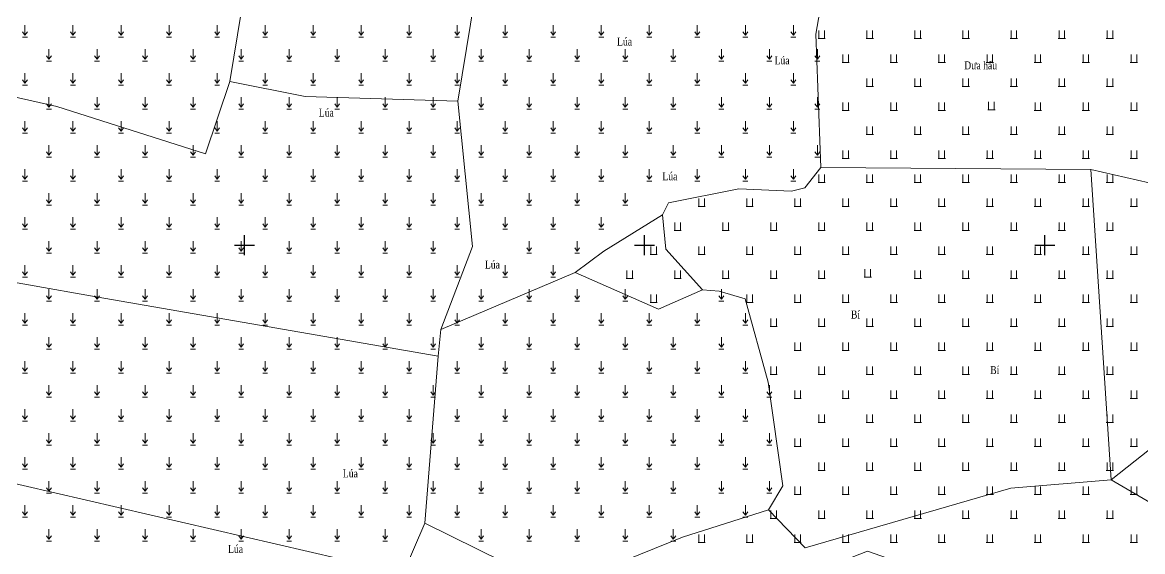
# Model space of a CAD drawing. Header units: metres. Extents: x 585499 to 586851, y 1565849 to 1566901.
# Drawn here: x 586122.3 to 586262.2, y 1566211.7 to 1566277.9 of the extents above; entities that cross this region are included whole.
import ezdxf

# ---------------------------------------------------------------- set-up
doc = ezdxf.new("R2010")
doc.units = ezdxf.units.M
for name, color, linetype, lineweight in [('duong bo', 97, 'Continuous', 0), ('text', 7, 'Continuous', 0), ('ThucVat', 90, 'Continuous', 0), ('thuy van', 111, 'Continuous', 0)]:
    doc.layers.add(name, color=color, linetype=linetype, lineweight=lineweight)
doc.layers.add('K_HUNG', color=7, linetype='Continuous')
doc.styles.add('ghi chu', font='times.ttf', dxfattribs={"height": 1})
doc.linetypes.add('B_DAP_CAO1', pattern='A,0.2,[130,ltypeshp.shx,S=0.75,R=0,X=0,Y=0.75],1.2,[130,ltypeshp.shx,S=0.25,R=0,X=0,Y=0.25],1', length=2.4)

# ---------------------------------------------------------------- blocks, each defined once
blk = doc.blocks.new('fdsa')
at = {"layer": 'ThucVat', "color": 8}
for p, q in [((586981.43, 1565459.99), (586981.43, 1565458.99)), ((586982.13, 1565459.99), (586982.13, 1565458.99))]:
    blk.add_line(p, q, dxfattribs=at)
blk.add_lwpolyline([(586981.33, 1565458.99), (586982.23, 1565458.99)], dxfattribs=at)
blk = doc.blocks.new('aa')
at = {"layer": 'ThucVat', "color": 8}
for p, q in [((586849.35, 1565409.62), (586849.35, 1565410.87)), ((586849.35, 1565409.62), (586849.05, 1565410.02)), ((586849.05, 1565409.37), (586849.65, 1565409.37)), ((586849.35, 1565409.62), (586849.65, 1565410.02))]:
    blk.add_line(p, q, dxfattribs=at)

msp = doc.modelspace()

# ---------------------------------------------------------------- linework, layer by layer
at = {"layer": 'duong bo', "color": 8, "elevation": 14.25}
for points in [[(586148.18, 1566270.49), (586155.51, 1566315.14)], [(586176.65, 1566268.02), (586181.44, 1566297.19), (586184.65, 1566305.25), (586190.09, 1566311.65)], [(586220.86, 1566307.01), (586222.5, 1566282.87), (586221.4, 1566276.39), (586222.01, 1566259.71), (586220.03, 1566257.18), (586218.33, 1566256.78), (586211.76, 1566257.04), (586202.96, 1566255.29), (586202.24, 1566253.79)], [(586178.49, 1566249.83), (586176.65, 1566268.02), (586157.6, 1566268.61), (586148.18, 1566270.49), (586145.13, 1566261.43), (586126.57, 1566267.35), (586111.24, 1566270.81)], [(586215.47, 1566216.92), (586220.05, 1566212.17), (586245.73, 1566219.62), (586258.3, 1566220.67), (586255.75, 1566259.47), (586222.01, 1566259.71)], [(586255.75, 1566259.47), (586286.34, 1566252.48)], [(586178.49, 1566249.83), (586174.55, 1566239.45)], [(586100.54, 1566235.03), (586106.06, 1566248.05), (586131.47, 1566243.57), (586174.22, 1566236.13)], [(586191.33, 1566246.61), (586174.55, 1566239.45), (586174.22, 1566236.13), (586172.53, 1566215.26)], [(586207.24, 1566244.43), (586209.29, 1566244.28), (586212.54, 1566243.32), (586215.43, 1566232.9), (586217.28, 1566219.94), (586215.47, 1566216.92), (586204.73, 1566213.5), (586189, 1566207.12), (586172.53, 1566215.26), (586169.82, 1566208.97), (586160.7, 1566174.84), (586170.62, 1566170.93)], [(586258.3, 1566220.67), (586265.05, 1566226.07), (586278, 1566229.79), (586300.38, 1566227.2), (586322.04, 1566223.78), (586323.15, 1566223.45), (586321.38, 1566210.88), (586314.83, 1566205.64), (586295.96, 1566199.1), (586282.81, 1566208.34), (586269, 1566214.42), (586258.3, 1566220.67)], [(586098.56, 1566225.48), (586169.82, 1566208.97)]]:
    msp.add_lwpolyline(points, dxfattribs=at)
at = {"layer": 'duong bo', "color": 8, "linetype": 'B_DAP_CAO1', "elevation": 14.25}
msp.add_lwpolyline([(586202.24, 1566253.79), (586202.64, 1566249.52), (586207.24, 1566244.43), (586201.74, 1566242.02), (586191.33, 1566246.61), (586194.92, 1566249.26)], close=True, dxfattribs=at)
at = {"layer": 'K_HUNG', "color": 8}
for p, q in [((586150, 1566248.75), (586150, 1566251.25)), ((586200, 1566248.75), (586200, 1566251.25)), ((586250, 1566248.75), (586250, 1566251.25)), ((586148.75, 1566250), (586151.25, 1566250)), ((586198.75, 1566250), (586201.25, 1566250)), ((586248.75, 1566250), (586251.25, 1566250))]:
    msp.add_line(p, q, dxfattribs=at)
at = {"layer": 'thuy van', "color": 8, "elevation": 14.25}
msp.add_lwpolyline([(586108.81, 1566023.74), (586114.79, 1566036.64), (586117.3, 1566046.65), (586126.35, 1566066.77), (586134.24, 1566084.77), (586141.48, 1566101.89), (586142.64, 1566104), (586143.06, 1566109.37), (586149.02, 1566121.61), (586159.92, 1566147.95), (586165.05, 1566161.68), (586171.4, 1566172.23), (586177.26, 1566179.19), (586195.48, 1566192.75), (586195.7, 1566192.85), (586213.47, 1566206.26), (586221.88, 1566209.43), (586227.84, 1566211.77), (586236.77, 1566208.65), (586246.57, 1566200.41), (586279.51, 1566186.23)], dxfattribs=at)

# ---------------------------------------------------------------- block references
at = {"layer": 'ThucVat', "color": 8}
for name, p in [('aa', (-726.77, 866.65)), ('aa', (-720.77, 866.65)), ('aa', (-714.77, 866.65)), ('aa', (-708.77, 866.65)), ('aa', (-702.77, 866.65)), ('aa', (-696.77, 866.65)), ('aa', (-690.77, 866.65)), ('aa', (-684.77, 866.65)), ('aa', (-678.77, 866.65)), ('aa', (-672.77, 866.65)), ('aa', (-666.77, 866.65)), ('aa', (-660.77, 866.65)), ('aa', (-654.77, 866.65)), ('aa', (-654.77, 866.65)), ('aa', (-648.77, 866.65)), ('aa', (-642.77, 866.65)), ('aa', (-636.77, 866.65)), ('aa', (-630.77, 866.65)), ('fdsa', (-759.66, 816.87)), ('fdsa', (-753.66, 816.87)), ('fdsa', (-747.66, 816.87)), ('fdsa', (-747.66, 816.87)), ('fdsa', (-741.66, 816.87)), ('fdsa', (-735.66, 816.87)), ('fdsa', (-729.66, 816.87)), ('fdsa', (-723.66, 816.87)), ('aa', (-723.77, 863.65)), ('aa', (-717.77, 863.65)), ('aa', (-711.77, 863.65)), ('aa', (-705.77, 863.65)), ('aa', (-699.77, 863.65)), ('aa', (-693.77, 863.65)), ('aa', (-687.77, 863.65)), ('aa', (-681.77, 863.65)), ('aa', (-675.77, 863.65)), ('aa', (-669.77, 863.65)), ('aa', (-663.77, 863.65)), ('aa', (-657.77, 863.65)), ('aa', (-657.77, 863.65)), ('aa', (-651.77, 863.65)), ('aa', (-645.77, 863.65)), ('aa', (-639.77, 863.65)), ('aa', (-633.77, 863.65)), ('aa', (-627.77, 863.65)), ('fdsa', (-756.66, 813.87)), ('fdsa', (-750.66, 813.87)), ('fdsa', (-750.66, 813.87)), ('fdsa', (-744.66, 813.87)), ('fdsa', (-738.66, 813.87)), ('fdsa', (-732.66, 813.87)), ('fdsa', (-726.66, 813.87)), ('fdsa', (-720.66, 813.87)), ('aa', (-726.77, 860.65)), ('aa', (-720.77, 860.65)), ('aa', (-714.77, 860.65)), ('aa', (-708.77, 860.65)), ('aa', (-702.77, 860.65)), ('aa', (-696.77, 860.65)), ('aa', (-690.77, 860.65)), ('aa', (-684.77, 860.65)), ('aa', (-678.77, 860.65)), ('aa', (-672.77, 860.65)), ('aa', (-666.77, 860.65)), ('aa', (-660.77, 860.65)), ('aa', (-654.77, 860.65)), ('aa', (-654.77, 860.65)), ('aa', (-648.77, 860.65)), ('aa', (-642.77, 860.65)), ('aa', (-636.77, 860.65)), ('aa', (-630.77, 860.65)), ('fdsa', (-753.66, 810.87)), ('fdsa', (-747.66, 810.87)), ('fdsa', (-747.66, 810.87)), ('fdsa', (-741.66, 810.87)), ('fdsa', (-735.66, 810.87)), ('fdsa', (-729.66, 810.87)), ('fdsa', (-723.66, 810.87)), ('aa', (-723.77, 857.65)), ('aa', (-717.77, 857.65)), ('aa', (-711.77, 857.65)), ('aa', (-705.77, 857.65)), ('aa', (-699.77, 857.65)), ('aa', (-693.77, 857.65)), ('aa', (-687.77, 857.65)), ('aa', (-681.77, 857.65)), ('aa', (-675.77, 857.65)), ('aa', (-669.77, 857.65)), ('aa', (-663.77, 857.65)), ('aa', (-657.77, 857.65)), ('aa', (-657.77, 857.65)), ('aa', (-651.77, 857.65)), ('aa', (-645.77, 857.65)), ('aa', (-639.77, 857.65)), ('aa', (-633.77, 857.65)), ('aa', (-627.77, 857.65)), ('fdsa', (-756.66, 807.87)), ('fdsa', (-750.66, 807.87)), ('fdsa', (-750.66, 807.87)), ('fdsa', (-744.66, 807.87)), ('fdsa', (-738.46, 807.92)), ('fdsa', (-732.66, 807.87)), ('fdsa', (-726.66, 807.87)), ('fdsa', (-720.66, 807.87)), ('aa', (-726.77, 854.65)), ('aa', (-720.77, 854.65)), ('aa', (-714.77, 854.65)), ('aa', (-708.77, 854.65)), ('aa', (-702.77, 854.65)), ('aa', (-696.77, 854.65)), ('aa', (-690.77, 854.65)), ('aa', (-684.77, 854.65)), ('aa', (-678.77, 854.65)), ('aa', (-672.77, 854.65)), ('aa', (-666.77, 854.65)), ('aa', (-660.77, 854.65)), ('aa', (-654.77, 854.65)), ('aa', (-654.77, 854.65)), ('aa', (-648.77, 854.65)), ('aa', (-642.77, 854.65)), ('aa', (-636.77, 854.65)), ('aa', (-630.77, 854.65)), ('fdsa', (-753.66, 804.87)), ('fdsa', (-747.66, 804.87)), ('fdsa', (-747.66, 804.87)), ('fdsa', (-741.66, 804.87)), ('fdsa', (-735.66, 804.87)), ('fdsa', (-729.66, 804.87)), ('fdsa', (-723.66, 804.87)), ('aa', (-723.77, 851.65)), ('aa', (-717.77, 851.65)), ('aa', (-711.77, 851.65)), ('aa', (-705.77, 851.65)), ('aa', (-699.77, 851.65)), ('aa', (-693.77, 851.65)), ('aa', (-687.77, 851.65)), ('aa', (-681.77, 851.65)), ('aa', (-675.77, 851.65)), ('aa', (-669.77, 851.65)), ('aa', (-663.77, 851.65)), ('aa', (-657.77, 851.65)), ('aa', (-657.77, 851.65)), ('aa', (-651.77, 851.65)), ('aa', (-645.77, 851.65)), ('aa', (-639.77, 851.65)), ('aa', (-633.77, 851.65)), ('aa', (-627.77, 851.65)), ('fdsa', (-756.66, 801.87)), ('fdsa', (-750.66, 801.87)), ('fdsa', (-750.66, 801.87)), ('fdsa', (-744.66, 801.87)), ('fdsa', (-738.66, 801.87)), ('fdsa', (-732.66, 801.87)), ('fdsa', (-726.66, 801.87)), ('fdsa', (-720.66, 801.87)), ('aa', (-726.77, 848.65)), ('aa', (-720.77, 848.65)), ('aa', (-714.77, 848.65)), ('aa', (-708.77, 848.65)), ('aa', (-702.77, 848.65)), ('aa', (-696.77, 848.65)), ('aa', (-690.77, 848.65)), ('aa', (-684.77, 848.65)), ('aa', (-678.77, 848.65)), ('aa', (-672.77, 848.65)), ('aa', (-666.77, 848.65)), ('aa', (-660.77, 848.65)), ('aa', (-654.77, 848.65)), ('aa', (-654.77, 848.65)), ('aa', (-648.77, 848.65)), ('aa', (-642.77, 848.65)), ('aa', (-636.77, 848.65)), ('aa', (-630.77, 848.65)), ('fdsa', (-759.66, 798.87)), ('fdsa', (-753.66, 798.87)), ('fdsa', (-747.66, 798.87)), ('fdsa', (-747.66, 798.87)), ('fdsa', (-741.66, 798.87)), ('fdsa', (-735.66, 798.87)), ('fdsa', (-729.66, 798.87)), ('fdsa', (-723.66, 798.87)), ('aa', (-723.77, 845.65)), ('aa', (-717.77, 845.65)), ('aa', (-711.77, 845.65)), ('aa', (-705.77, 845.65)), ('aa', (-699.77, 845.65)), ('aa', (-693.77, 845.65)), ('aa', (-687.77, 845.65)), ('aa', (-681.77, 845.65)), ('aa', (-675.77, 845.65)), ('aa', (-669.77, 845.65)), ('aa', (-663.77, 845.65)), ('aa', (-657.77, 845.65)), ('aa', (-657.77, 845.65)), ('aa', (-651.77, 845.65)), ('fdsa', (-774.66, 795.87)), ('fdsa', (-768.66, 795.87)), ('fdsa', (-762.66, 795.87)), ('fdsa', (-756.66, 795.87)), ('fdsa', (-750.66, 795.87)), ('fdsa', (-750.66, 795.87)), ('fdsa', (-744.66, 795.87)), ('fdsa', (-738.66, 795.87)), ('fdsa', (-732.66, 795.87)), ('fdsa', (-726.66, 795.87)), ('fdsa', (-720.66, 795.87)), ('aa', (-726.77, 842.65)), ('aa', (-720.77, 842.65)), ('aa', (-714.77, 842.65)), ('aa', (-708.77, 842.65)), ('aa', (-702.77, 842.65)), ('aa', (-696.77, 842.65)), ('aa', (-690.77, 842.65)), ('aa', (-684.77, 842.65)), ('aa', (-678.77, 842.65)), ('aa', (-672.77, 842.65)), ('aa', (-666.77, 842.65)), ('aa', (-660.77, 842.65)), ('aa', (-654.77, 842.65)), ('aa', (-654.77, 842.65)), ('fdsa', (-777.66, 792.87)), ('fdsa', (-771.66, 792.87)), ('fdsa', (-765.66, 792.87)), ('fdsa', (-759.66, 792.87)), ('fdsa', (-753.66, 792.87)), ('fdsa', (-747.66, 792.87)), ('fdsa', (-747.66, 792.87)), ('fdsa', (-741.66, 792.87)), ('fdsa', (-735.66, 792.87)), ('fdsa', (-729.66, 792.87)), ('fdsa', (-723.66, 792.87)), ('aa', (-723.77, 839.65)), ('aa', (-717.77, 839.65)), ('aa', (-711.77, 839.65)), ('aa', (-705.77, 839.65)), ('aa', (-699.77, 839.65)), ('aa', (-693.77, 839.65)), ('aa', (-687.77, 839.65)), ('aa', (-681.77, 839.65)), ('aa', (-675.77, 839.65)), ('aa', (-663.77, 839.65)), ('aa', (-657.77, 839.65)), ('aa', (-657.77, 839.65)), ('fdsa', (-780.66, 789.87)), ('fdsa', (-774.66, 789.87)), ('fdsa', (-768.66, 789.87)), ('fdsa', (-762.66, 789.87)), ('fdsa', (-756.66, 789.87)), ('fdsa', (-750.66, 789.87)), ('fdsa', (-750.66, 789.87)), ('fdsa', (-744.66, 789.87)), ('fdsa', (-738.66, 789.87)), ('fdsa', (-732.66, 789.87)), ('fdsa', (-726.66, 789.87)), ('fdsa', (-720.66, 789.87)), ('aa', (-726.77, 836.65)), ('aa', (-720.77, 836.65)), ('aa', (-714.77, 836.65)), ('aa', (-708.77, 836.65)), ('aa', (-702.77, 836.65)), ('aa', (-696.77, 836.65)), ('aa', (-690.77, 836.65)), ('aa', (-684.77, 836.65)), ('aa', (-678.77, 836.65)), ('aa', (-672.77, 836.65)), ('aa', (-666.77, 836.65)), ('aa', (-660.77, 836.65)), ('fdsa', (-783.66, 786.87)), ('fdsa', (-777.66, 786.87)), ('fdsa', (-771.66, 786.87)), ('fdsa', (-765.66, 786.87)), ('fdsa', (-759.66, 786.87)), ('fdsa', (-753.91, 787.04)), ('fdsa', (-747.66, 786.87)), ('fdsa', (-747.66, 786.87)), ('fdsa', (-741.66, 786.87)), ('fdsa', (-735.66, 786.87)), ('fdsa', (-729.66, 786.87)), ('fdsa', (-723.66, 786.87)), ('aa', (-723.77, 833.65)), ('aa', (-717.77, 833.65)), ('aa', (-711.77, 833.65)), ('aa', (-705.77, 833.65)), ('aa', (-699.77, 833.65)), ('aa', (-693.77, 833.65)), ('aa', (-687.77, 833.65)), ('aa', (-681.77, 833.65)), ('aa', (-675.77, 833.65)), ('aa', (-669.77, 833.65)), ('aa', (-663.77, 833.65)), ('aa', (-657.77, 833.65)), ('aa', (-657.77, 833.65)), ('aa', (-651.77, 833.65)), ('fdsa', (-780.66, 783.87)), ('aa', (-639.77, 833.65)), ('fdsa', (-768.66, 783.87)), ('fdsa', (-762.66, 783.87)), ('fdsa', (-756.66, 783.87)), ('fdsa', (-750.66, 783.87)), ('fdsa', (-750.66, 783.87)), ('fdsa', (-744.66, 783.87)), ('fdsa', (-738.66, 783.87)), ('fdsa', (-732.66, 783.87)), ('fdsa', (-726.66, 783.87)), ('fdsa', (-720.66, 783.87)), ('aa', (-726.77, 830.65)), ('aa', (-720.77, 830.65)), ('aa', (-714.77, 830.65)), ('aa', (-708.77, 830.65)), ('aa', (-702.77, 830.65)), ('aa', (-696.77, 830.65)), ('aa', (-690.77, 830.65)), ('aa', (-684.77, 830.65)), ('aa', (-678.77, 830.65)), ('aa', (-672.77, 830.65)), ('aa', (-666.77, 830.65)), ('aa', (-660.77, 830.65)), ('aa', (-654.77, 830.65)), ('aa', (-654.77, 830.65)), ('aa', (-648.77, 830.65)), ('aa', (-642.77, 830.65)), ('aa', (-636.77, 830.65)), ('fdsa', (-765.66, 780.87)), ('fdsa', (-759.66, 780.87)), ('fdsa', (-753.66, 780.87)), ('fdsa', (-747.66, 780.87)), ('fdsa', (-747.66, 780.87)), ('fdsa', (-741.66, 780.87)), ('fdsa', (-735.66, 780.87)), ('fdsa', (-729.66, 780.87)), ('fdsa', (-723.66, 780.87)), ('aa', (-723.77, 827.65)), ('aa', (-717.77, 827.65)), ('aa', (-711.77, 827.65)), ('aa', (-705.77, 827.65)), ('aa', (-699.77, 827.65)), ('aa', (-693.77, 827.65)), ('aa', (-687.77, 827.65)), ('aa', (-681.77, 827.65)), ('aa', (-675.77, 827.65)), ('aa', (-669.77, 827.65)), ('aa', (-663.77, 827.65)), ('aa', (-657.77, 827.65)), ('aa', (-657.77, 827.65)), ('aa', (-651.77, 827.65)), ('aa', (-645.77, 827.65)), ('aa', (-639.77, 827.65)), ('fdsa', (-762.66, 777.87)), ('fdsa', (-756.66, 777.87)), ('fdsa', (-750.66, 777.87)), ('fdsa', (-750.66, 777.87)), ('fdsa', (-744.66, 777.87)), ('fdsa', (-738.66, 777.87)), ('fdsa', (-732.66, 777.87)), ('fdsa', (-726.66, 777.87)), ('fdsa', (-720.66, 777.87)), ('aa', (-726.77, 824.65)), ('aa', (-720.77, 824.65)), ('aa', (-714.77, 824.65)), ('aa', (-708.77, 824.65)), ('aa', (-702.77, 824.65)), ('aa', (-696.77, 824.65)), ('aa', (-690.77, 824.65)), ('aa', (-684.77, 824.65)), ('aa', (-678.77, 824.65)), ('aa', (-672.77, 824.65)), ('aa', (-666.77, 824.65)), ('aa', (-660.77, 824.65)), ('aa', (-654.77, 824.65)), ('aa', (-654.77, 824.65)), ('aa', (-648.77, 824.65)), ('aa', (-642.77, 824.65)), ('aa', (-636.77, 824.65)), ('fdsa', (-765.66, 774.87)), ('fdsa', (-759.66, 774.87)), ('fdsa', (-753.66, 774.87)), ('fdsa', (-747.66, 774.87)), ('fdsa', (-747.66, 774.87)), ('fdsa', (-741.66, 774.87)), ('fdsa', (-735.66, 774.87)), ('fdsa', (-729.66, 774.87)), ('fdsa', (-723.66, 774.87)), ('aa', (-723.77, 821.65)), ('aa', (-717.77, 821.65)), ('aa', (-711.77, 821.65)), ('aa', (-705.77, 821.65)), ('aa', (-699.77, 821.65)), ('aa', (-693.77, 821.65)), ('aa', (-687.77, 821.65)), ('aa', (-681.77, 821.65)), ('aa', (-675.77, 821.65)), ('aa', (-669.77, 821.65)), ('aa', (-663.77, 821.65)), ('aa', (-657.77, 821.65)), ('aa', (-657.77, 821.65)), ('aa', (-651.77, 821.65)), ('aa', (-645.77, 821.65)), ('aa', (-639.77, 821.65)), ('aa', (-633.77, 821.65)), ('fdsa', (-762.66, 771.87)), ('fdsa', (-756.66, 771.87)), ('fdsa', (-750.66, 771.87)), ('fdsa', (-750.66, 771.87)), ('fdsa', (-744.66, 771.87)), ('fdsa', (-738.66, 771.87)), ('fdsa', (-732.66, 771.87)), ('fdsa', (-726.66, 771.87)), ('fdsa', (-720.66, 771.87)), ('aa', (-726.77, 818.65)), ('aa', (-720.77, 818.65)), ('aa', (-714.77, 818.65)), ('aa', (-708.77, 818.65)), ('aa', (-702.77, 818.65)), ('aa', (-696.77, 818.65)), ('aa', (-690.77, 818.65)), ('aa', (-684.77, 818.65)), ('aa', (-678.77, 818.65)), ('aa', (-672.77, 818.65)), ('aa', (-666.77, 818.65)), ('aa', (-660.77, 818.65)), ('aa', (-654.77, 818.65)), ('aa', (-654.77, 818.65)), ('aa', (-648.77, 818.65)), ('aa', (-642.77, 818.65)), ('aa', (-636.77, 818.65)), ('fdsa', (-759.66, 768.87)), ('fdsa', (-753.66, 768.87)), ('fdsa', (-747.66, 768.87)), ('fdsa', (-747.66, 768.87)), ('fdsa', (-741.66, 768.87)), ('fdsa', (-735.66, 768.87)), ('fdsa', (-729.66, 768.87)), ('fdsa', (-723.66, 768.87)), ('aa', (-723.77, 815.65)), ('aa', (-717.77, 815.65)), ('aa', (-711.77, 815.65)), ('aa', (-705.77, 815.65)), ('aa', (-699.77, 815.65)), ('aa', (-693.77, 815.65)), ('aa', (-687.77, 815.65)), ('aa', (-681.77, 815.65)), ('aa', (-675.77, 815.65)), ('aa', (-669.77, 815.65)), ('aa', (-663.77, 815.65)), ('aa', (-657.77, 815.65)), ('aa', (-657.77, 815.65)), ('aa', (-651.77, 815.65)), ('aa', (-645.77, 815.65)), ('aa', (-639.77, 815.65)), ('aa', (-633.77, 815.65)), ('fdsa', (-762.66, 765.87)), ('fdsa', (-756.66, 765.87)), ('fdsa', (-750.66, 765.87)), ('fdsa', (-750.66, 765.87)), ('fdsa', (-744.66, 765.87)), ('fdsa', (-738.66, 765.87)), ('fdsa', (-732.66, 765.87)), ('fdsa', (-726.66, 765.87)), ('fdsa', (-720.66, 765.87)), ('aa', (-726.77, 812.65)), ('aa', (-720.77, 812.65)), ('aa', (-714.77, 812.65)), ('aa', (-708.77, 812.65)), ('aa', (-702.77, 812.65)), ('aa', (-696.77, 812.65)), ('aa', (-690.77, 812.65)), ('aa', (-684.77, 812.65)), ('aa', (-678.77, 812.65)), ('aa', (-672.77, 812.65)), ('aa', (-666.77, 812.65)), ('aa', (-660.77, 812.65)), ('aa', (-654.77, 812.65)), ('aa', (-654.77, 812.65)), ('aa', (-648.77, 812.65)), ('aa', (-642.77, 812.65)), ('aa', (-636.77, 812.65)), ('fdsa', (-759.66, 762.87)), ('fdsa', (-753.66, 762.87)), ('fdsa', (-747.66, 762.87)), ('fdsa', (-747.66, 762.87)), ('fdsa', (-741.66, 762.87)), ('fdsa', (-735.66, 762.87)), ('fdsa', (-729.66, 762.87)), ('fdsa', (-723.66, 762.87)), ('aa', (-723.77, 809.65)), ('aa', (-717.77, 809.65)), ('aa', (-711.77, 809.65)), ('aa', (-705.77, 809.65)), ('aa', (-699.77, 809.65)), ('aa', (-693.77, 809.65)), ('aa', (-687.77, 809.65)), ('aa', (-681.77, 809.65)), ('aa', (-675.77, 809.65)), ('aa', (-669.77, 809.65)), ('aa', (-663.77, 809.65)), ('aa', (-657.77, 809.65)), ('aa', (-657.77, 809.65)), ('aa', (-651.77, 809.65)), ('aa', (-645.77, 809.65)), ('aa', (-639.77, 809.65)), ('aa', (-633.77, 809.65)), ('fdsa', (-762.66, 759.87)), ('fdsa', (-756.66, 759.87)), ('fdsa', (-750.66, 759.87)), ('fdsa', (-750.66, 759.87)), ('fdsa', (-744.66, 759.87)), ('fdsa', (-738.66, 759.87)), ('fdsa', (-732.66, 759.87)), ('fdsa', (-726.66, 759.87)), ('fdsa', (-720.66, 759.87)), ('aa', (-726.77, 806.65)), ('aa', (-720.77, 806.65)), ('aa', (-714.77, 806.65)), ('aa', (-708.77, 806.65)), ('aa', (-702.77, 806.65)), ('aa', (-696.77, 806.65)), ('aa', (-690.77, 806.65)), ('aa', (-684.77, 806.65)), ('aa', (-678.77, 806.65)), ('aa', (-672.77, 806.65)), ('aa', (-666.77, 806.65)), ('aa', (-660.77, 806.65)), ('aa', (-654.77, 806.65)), ('aa', (-654.77, 806.65)), ('aa', (-648.77, 806.65)), ('aa', (-642.77, 806.65)), ('aa', (-636.77, 806.65)), ('fdsa', (-765.66, 756.87)), ('fdsa', (-765.66, 756.87)), ('fdsa', (-759.66, 756.87)), ('fdsa', (-759.66, 756.87)), ('fdsa', (-753.66, 756.87)), ('fdsa', (-753.66, 756.87)), ('fdsa', (-747.66, 756.87)), ('fdsa', (-741.66, 756.87)), ('fdsa', (-741.66, 756.87)), ('fdsa', (-735.66, 756.87)), ('fdsa', (-735.66, 756.87)), ('fdsa', (-729.66, 756.87)), ('fdsa', (-729.66, 756.87)), ('fdsa', (-723.66, 756.87)), ('fdsa', (-723.66, 756.87)), ('aa', (-723.77, 803.65)), ('aa', (-717.77, 803.65)), ('aa', (-711.77, 803.65)), ('aa', (-705.77, 803.65)), ('aa', (-699.77, 803.65)), ('aa', (-693.77, 803.65)), ('aa', (-687.77, 803.65)), ('aa', (-681.77, 803.65)), ('aa', (-669.77, 803.65)), ('aa', (-663.77, 803.65)), ('aa', (-657.77, 803.65)), ('aa', (-657.77, 803.65)), ('aa', (-651.77, 803.65)), ('aa', (-645.77, 803.65)), ('fdsa', (-774.66, 753.87)), ('fdsa', (-774.66, 753.87)), ('fdsa', (-768.66, 753.87)), ('fdsa', (-768.66, 753.87)), ('fdsa', (-762.66, 753.87)), ('fdsa', (-762.66, 753.87)), ('fdsa', (-756.66, 753.87)), ('fdsa', (-756.66, 753.87)), ('fdsa', (-750.66, 753.87)), ('fdsa', (-744.66, 753.87)), ('fdsa', (-744.66, 753.87)), ('fdsa', (-738.66, 753.87)), ('fdsa', (-738.66, 753.87)), ('fdsa', (-732.66, 753.87)), ('fdsa', (-732.66, 753.87)), ('fdsa', (-726.66, 753.87)), ('fdsa', (-726.66, 753.87)), ('fdsa', (-720.66, 753.87)), ('fdsa', (-720.66, 753.87))]:
    msp.add_blockref(name, p, dxfattribs=at)

# ---------------------------------------------------------------- texts
at = {"layer": 'text', "color": 8, "style": 'ghi chu', "width": 0.8}
for s, p in [('Lúa', (586196.55, 1566274.97, 14.25)), ('Lúa', (586216.23, 1566272.61, 14.25)), ('Dưa hấu', (586239.92, 1566271.99, 14.25)), ('Lúa', (586159.29, 1566266.09, 14.25)), ('Lúa', (586202.21, 1566258.12, 14.25)), ('Lúa', (586180.04, 1566247.09, 14.25)), ('Bí', (586225.77, 1566240.84, 14.25)), ('Bí', (586243.17, 1566233.9, 14.25)), ('Lúa', (586162.29, 1566220.98, 14.25)), ('Lúa', (586147.95, 1566211.53, 14.25))]:
    msp.add_text(s, height=1, dxfattribs=at).set_placement(p)

doc.saveas('drawing.dxf')
